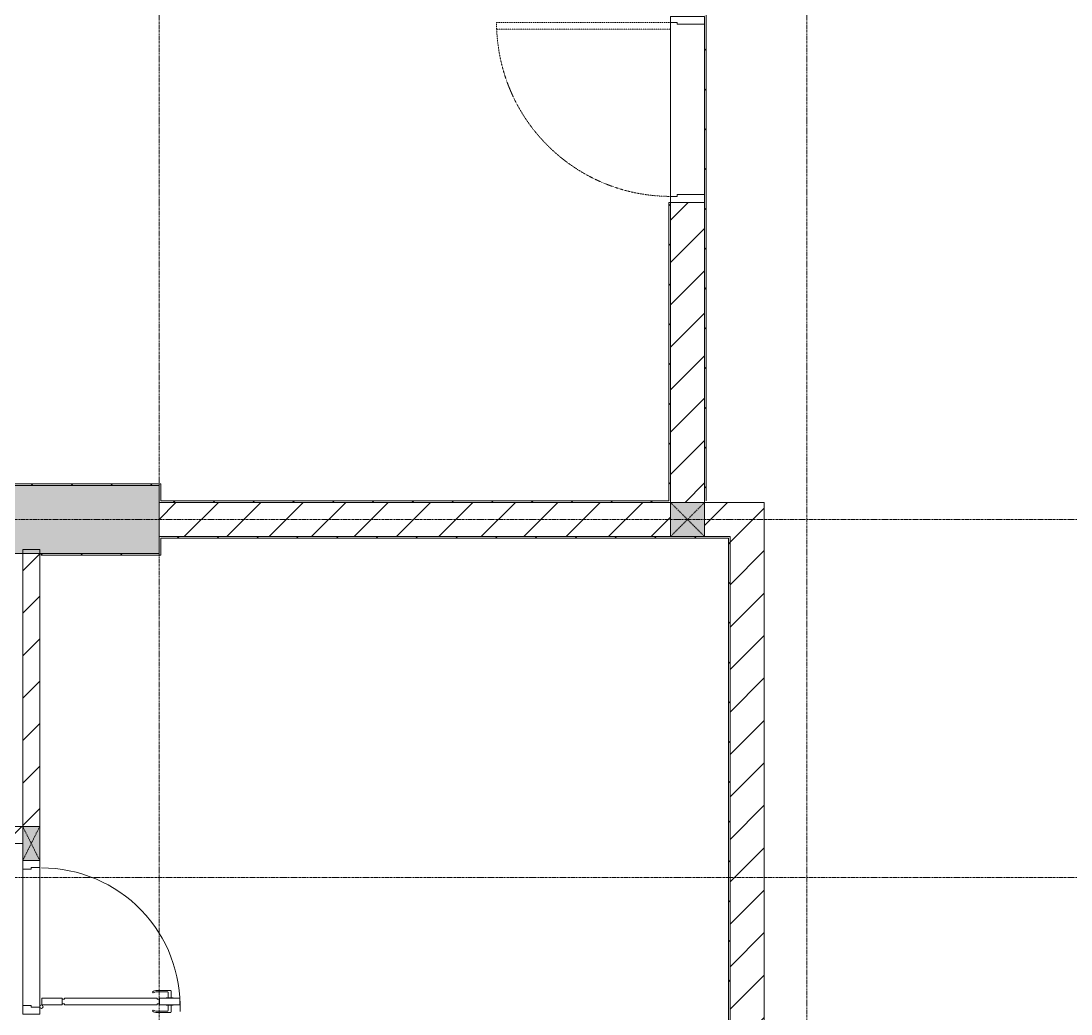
# Model space of a CAD drawing. Header units: millimetres. Extents: x 5359 to 218750, y -16347 to 109893.
# Drawn here: x 38043 to 44202, y 50637 to 56460 of the extents above; entities that cross this region are included whole.
import ezdxf

# ---------------------------------------------------------------- set-up
doc = ezdxf.new("R2010")
doc.units = ezdxf.units.MM
for name, pattern in [('Dash', [6, 3, -3]), ('Grid Line', [22.225, 12.7, -3.175, 3.175, -3.175]), ('NET VAN', [1.06, 0.53, -0.53])]:
    doc.linetypes.add(name, pattern=pattern)
for name, color, linetype, lineweight in [('0-1', 7, 'Continuous', 5), ('A-DETL-GENF-1', 9, 'Continuous', 9), ('A-DETL-GENF-2', 9, 'NET VAN', 9), ('A-DOOR', 31, 'Continuous', 9), ('A-DOOR-1', 9, 'Continuous', 9), ('A-DOOR-FRAM', 31, 'Continuous', 9), ('A-FLOR', 192, 'Continuous', 9), ('A-FLOR-1', 9, 'Continuous', 9), ('A-WALL', 113, 'Continuous', 9), ('A-WALL-1', 53, 'Continuous', 18), ('A-WALL-2', 9, 'Continuous', 9), ('A-WALL-3', 113, 'Continuous', 18), ('A-WALL-PATT-1', 10, 'Continuous', 9), ('A-WALL-PATT-2', 9, 'Continuous', 9), ('A-WALL-PATT-3', 111, 'Continuous', 9), ('I-WALL-1', 53, 'Continuous', 18), ('I-WALL-3', 2, 'Continuous', 18), ('S-COLS', 52, 'Continuous', 9), ('S-COLS-1', 253, 'Continuous', 5), ('S-COLS-2', 53, 'Continuous', 18), ('S-COLS-3', 9, 'Continuous', 9), ('S-COLS-4', 52, 'Continuous', 18), ('S-COLS-5', 52, 'Dash', 9), ('S-COLS-HDLN', 52, 'Dash', 9), ('S-COLS-HDLN-1', 9, 'Dash', 9), ('S-GRID-1', 1, 'Grid Line', 9)]:
    doc.layers.add(name, color=color, linetype=linetype, lineweight=lineweight)
pattern_1 = [(45, (0, 0), (-116.6726, 116.6726), [])]
pattern_2 = [(45, (0, 0), (-124.4508, 124.4508), [])]

# ---------------------------------------------------------------- blocks, each defined once
blk = doc.blocks.new('NCV_TKTC_KET CAU_rvt-1-TKCS_MB ĐỊNH VỊ CỔNG-HÀNG RÀO')
at = {"layer": 'S-COLS-1'}
blk.add_hatch(color=256, dxfattribs=at).paths.add_polyline_path([(38852.6, 53336.9), (38852.6, 53736.9), (37552.6, 53736.9), (37552.6, 53336.9), (38040.5, 53336.9)])
at = {"layer": 'S-COLS-2'}
for p, q in [((38852.6, 53736.9), (37552.6, 53736.9)), ((38852.6, 53336.9), (38852.6, 53736.9)), ((37552.6, 53336.9), (38852.6, 53336.9))]:
    blk.add_line(p, q, dxfattribs=at)
blk = doc.blocks.new('DOOR_CW_01 CANH MO-PANEL KINH - DIW_01-900x2200-CỬA GỖ VÂN LAMINATE-553375-TKCS_MB ĐỊNH VỊ CỔNG-HÀNG RÀO')
at = {"layer": 'A-DETL-GENF-1'}
for p, q in [((-397, -182), (-397, -62)), ((-397, -62), (-357, -62)), ((-357, -62), (-357, -182)), ((-357, -182), (-397, -182)), ((-391, -196), (-391, -182)), ((-391, -182), (-363, -182)), ((-363, -182), (-363, -196)), ((-397, -196), (-391, -196)), ((-397, -738), (-397, -196)), ((-357, -196), (-363, -196)), ((-357, -196), (-357, -738)), ((-442, -737), (-442, -816.5)), ((-434, -799.5), (-434, -737)), ((-433.9, -711.2), (-427.3, -715.8)), ((-397, -738), (-391, -738)), ((-391, -752), (-391, -738)), ((-357, -738), (-363, -738)), ((-363, -738), (-363, -752)), ((-320.1, -711.2), (-326.7, -715.8)), ((-320, -799.5), (-320, -737)), ((-312, -737), (-312, -816.5)), ((-399, -792.2), (-399, -831.8)), ((-397, -792.2), (-399, -792.2)), ((-357, -752), (-397, -752)), ((-397, -752), (-397, -872)), ((-397, -792.2), (-397, -831.8)), ((-363, -752), (-391, -752)), ((-357, -872), (-357, -752)), ((-357, -792.2), (-357, -831.8)), ((-357, -792.2), (-355, -792.2)), ((-355, -792.2), (-355, -831.8)), ((-399, -820.5), (-438, -820.5)), ((-399, -803.5), (-430, -803.5)), ((-399, -831.8), (-397, -831.8)), ((-355, -831.8), (-357, -831.8)), ((-355, -803.5), (-324, -803.5)), ((-355, -820.5), (-316, -820.5)), ((-397, -872), (-357, -872))]:
    blk.add_line(p, q, dxfattribs=at)
blk.add_circle((-407, -60), 10, dxfattribs=at)
for centre, radius, start, end in [((-407, -60), 814, 268, 0), ((-397, -737), 45, 145, 180), ((-397, -737), 37, 145, 180), ((-357, -737), 37, 0, 35), ((-357, -737), 45, 360, 35), ((-430, -799.5), 4, 180, 270), ((-324, -799.5), 4, 270, 0), ((-438, -816.5), 4, 180, 270), ((-316, -816.5), 4, 270, 0)]:
    blk.add_arc(centre, radius, start, end, dxfattribs=at)
at = {"layer": 'A-DOOR-1'}
for p, q in [((-450, -50), (-450, 50)), ((-450, 50), (-400, 50)), ((-400, 50), (-400, 0)), ((400, 0), (400, 50)), ((400, 50), (450, 50)), ((450, 50), (450, -50)), ((-410, -50), (-450, -50)), ((-410, 0), (-410, -50)), ((-400, 0), (-410, 0)), ((-407, -50), (-382, -50)), ((410, 0), (400, 0)), ((410, -50), (410, 0)), ((450, -50), (410, -50))]:
    blk.add_line(p, q, dxfattribs=at)
blk = doc.blocks.new('G1_SOF - BO TRU - 100x200-V35-TKCS_MB ĐỊNH VỊ CỔNG-HÀNG RÀO')
at = {"layer": 'S-COLS-3'}
blk.add_hatch(color=256, dxfattribs=at).paths.add_polyline_path([(-50, -100), (50, -100), (50, 100), (-50, 100)])
at = {"layer": 'S-COLS-2'}
for p, q in [((50, 100), (-50, 100)), ((-50, 100), (-50, -100)), ((50, -100), (50, 100))]:
    blk.add_line(p, q, dxfattribs=at)
at = {"layer": 'S-COLS-HDLN-1'}
for p, q in [((50, 100), (-50, -100)), ((-50, 100), (50, -100))]:
    blk.add_line(p, q, dxfattribs=at)
blk = doc.blocks.new('NCV_TKTC_TANG 1_rvt-1-TKCS_MB ĐỊNH VỊ CỔNG-HÀNG RÀO')
at = {"layer": 'A-WALL-PATT-1'}
h = blk.add_hatch(dxfattribs=at)
h.set_pattern_fill('FP_2', color=256, style=0, pattern_type=2)
h.set_pattern_definition(pattern_2)
h.paths.add_polyline_path([(38142.6, 48636.9), (38152.6, 48636.9), (38152.6, 49537.3), (38052.6, 49537.3), (38052.6, 48636.9)])
h.paths.add_polyline_path([(38052.6, 50337.3), (38152.6, 50337.3), (38152.6, 50636.9), (38052.6, 50636.9)])
h.paths.add_polyline_path([(38052.6, 51736.9), (38152.6, 51736.9), (38152.6, 53361.9), (38052.6, 53361.9), (38052.6, 51746.9)])
h = blk.add_hatch(dxfattribs=at)
h.set_pattern_fill('FP_2', color=256, style=0, pattern_type=2)
h.set_pattern_definition(pattern_2)
h.paths.add_polyline_path([(37052.6, 51636.9), (37102.6, 51636.9), (37102.6, 51736.9), (37052.6, 51736.9), (37052.6, 51733.4)])
h.paths.add_polyline_path([(38052.6, 51636.9), (38052.6, 51736.9), (38002.6, 51736.9), (38002.6, 51636.9), (38042.6, 51636.9)])
at = {"layer": 'A-WALL-PATT-2'}
h = blk.add_hatch(dxfattribs=at)
h.set_pattern_fill('FP_3', color=256, style=0, pattern_type=2)
h.set_pattern_definition(pattern_1)
h.paths.add_polyline_path([(41842.6, 53636.9), (41852.6, 53636.9), (41852.6, 55396.9), (41842.6, 55396.9), (41842.6, 53646.9)])
h.paths.add_polyline_path([(41852.6, 56486.9), (41852.6, 56636.9), (41842.6, 56635.3), (41842.6, 56486.9)])
h = blk.add_hatch(dxfattribs=at)
h.set_pattern_fill('FP_3', color=256, style=0, pattern_type=2)
h.set_pattern_definition(pattern_1)
h.paths.add_polyline_path([(38862.6, 53736.9), (38862.6, 53746.9), (37552.6, 53746.9), (37552.6, 53736.9), (38852.6, 53736.9)])
h = blk.add_hatch(dxfattribs=at)
h.set_pattern_fill('FP_3', color=256, style=0, pattern_type=2)
h.set_pattern_definition(pattern_1)
h.paths.add_polyline_path([(41671.8, 53636.9), (41842.6, 53636.9), (41842.6, 53646.9), (38862.6, 53646.9), (38862.6, 53636.9), (39251, 53636.9)])
h = blk.add_hatch(dxfattribs=at)
h.set_pattern_fill('FP_3', color=256, style=0, pattern_type=2)
h.set_pattern_definition(pattern_1)
h.paths.add_polyline_path([(38862.6, 53426.9), (42192.6, 53426.9), (42192.6, 53436.9), (38852.6, 53436.9), (38852.6, 53426.9)])
h = blk.add_hatch(dxfattribs=at)
h.set_pattern_fill('FP_3', color=256, style=0, pattern_type=2)
h.set_pattern_definition(pattern_1)
h.paths.add_polyline_path([(38862.6, 53326.9), (38862.6, 53426.9), (38852.6, 53426.9), (38852.6, 53326.9)])
h = blk.add_hatch(dxfattribs=at)
h.set_pattern_fill('FP_3', color=256, style=0, pattern_type=2)
h.set_pattern_definition(pattern_1)
h.paths.add_polyline_path([(42202.6, 50546.9), (42202.6, 53436.9), (42192.6, 53436.9), (42192.6, 50546.9)])
h = blk.add_hatch(dxfattribs=at)
h.set_pattern_fill('FP_3', color=256, style=0, pattern_type=2)
h.set_pattern_definition(pattern_1)
h.paths.add_polyline_path([(38162.6, 53326.9), (38852.6, 53326.9), (38852.6, 53336.9), (38152.6, 53336.9), (38152.6, 53326.9)])
at = {"layer": 'A-FLOR-1'}
for p, q in [((41852.6, 55431.9), (41852.6, 56451.9)), ((41852.6, 56451.9), (41852.6, 55431.9)), ((38152.6, 51496.9), (38152.6, 50676.9)), ((38052.6, 50686.9), (38052.6, 51486.9))]:
    blk.add_line(p, q, dxfattribs=at)
at = {"layer": 'A-WALL-1'}
for p, q in [((38152.6, 53361.9), (38052.6, 53361.9)), ((38052.6, 53361.9), (38052.6, 53336.9)), ((38152.6, 53326.9), (38152.6, 53361.9)), ((38052.6, 51746.9), (38052.6, 51736.9)), ((38042.6, 51636.9), (38052.6, 51636.9))]:
    blk.add_line(p, q, dxfattribs=at)
at = {"layer": 'A-WALL-2'}
for p, q in [((38052.6, 53336.9), (38052.6, 51746.9)), ((38152.6, 51736.9), (38152.6, 53326.9)), ((38052.6, 51736.9), (38002.6, 51736.9)), ((38002.6, 51636.9), (38042.6, 51636.9)), ((38152.6, 51496.9), (38152.6, 50676.9)), ((38052.6, 50686.9), (38052.6, 51486.9))]:
    blk.add_line(p, q, dxfattribs=at)
at = {"layer": 'I-WALL-1'}
for p, q in [((41852.6, 55396.9), (41842.6, 55396.9)), ((41842.6, 55396.9), (41842.6, 53646.9)), ((41852.6, 53636.9), (41852.6, 55396.9)), ((38862.6, 53746.9), (37552.6, 53746.9)), ((37552.6, 53736.9), (38852.6, 53736.9)), ((38852.6, 53736.9), (38852.6, 53636.9)), ((38862.6, 53736.9), (38862.6, 53746.9)), ((38862.6, 53646.9), (38862.6, 53736.9)), ((38852.6, 53636.9), (38862.6, 53636.9)), ((41842.6, 53646.9), (38862.6, 53646.9)), ((38862.6, 53636.9), (41842.6, 53636.9)), ((41842.6, 53636.9), (41852.6, 53636.9)), ((42192.6, 53436.9), (38852.6, 53436.9)), ((38852.6, 53436.9), (38852.6, 53426.9)), ((38852.6, 53426.9), (38852.6, 53336.9)), ((38862.6, 53426.9), (42192.6, 53426.9)), ((38862.6, 53326.9), (38862.6, 53426.9)), ((42202.6, 53436.9), (42192.6, 53436.9)), ((42192.6, 53426.9), (42192.6, 50546.9)), ((42202.6, 50546.9), (42202.6, 53436.9)), ((38852.6, 53336.9), (38152.6, 53336.9)), ((38152.6, 53336.9), (38152.6, 53326.9)), ((38162.6, 53326.9), (38852.6, 53326.9)), ((38852.6, 53326.9), (38862.6, 53326.9))]:
    blk.add_line(p, q, dxfattribs=at)
at = {"layer": 'A-DOOR-1', "rotation": 89.99999999999918}
blk.add_blockref('DOOR_CW_01 CANH MO-PANEL KINH - DIW_01-900x2200-CỬA GỖ VÂN LAMINATE-553375-TKCS_MB ĐỊNH VỊ CỔNG-HÀNG RÀO', (38102.6, 51086.9), dxfattribs=at)
at = {"layer": 'S-COLS-3'}
blk.add_blockref('G1_SOF - BO TRU - 100x200-V35-TKCS_MB ĐỊNH VỊ CỔNG-HÀNG RÀO', (38102.6, 51636.9), dxfattribs=at)
blk = doc.blocks.new('G1_SOF - BO TRU - 200x200-3050151-TKCS_MB ĐỊNH VỊ CỔNG-HÀNG RÀO')
at = {"layer": 'S-COLS-HDLN'}
for p, q in [((-100, 100), (100, -100)), ((100, 100), (-100, -100))]:
    blk.add_line(p, q, dxfattribs=at)
blk = doc.blocks.new('FD_05 - FD_05-1000x2200mm-835434-TKCS_MB ĐỊNH VỊ CỔNG-HÀNG RÀO')
at = {"layer": 'A-DETL-GENF-2'}
for p, q in [((470, 100), (470, 1120)), ((470, 1120), (510, 1120)), ((510, 1120), (510, 100)), ((510, 100), (470, 100))]:
    blk.add_line(p, q, dxfattribs=at)
blk.add_arc((510, 100), 1020, 92.24747, 180, dxfattribs=at)
at = {"layer": 'A-DOOR-FRAM'}
for p, q in [((-510, 100), (-545, 100)), ((-545, 100), (-545, -100)), ((-510, 60), (-510, 100)), ((545, 100), (510, 100)), ((510, 100), (510, 60)), ((545, -100), (545, 100)), ((-500, 60), (-510, 60)), ((-500, -100), (-500, 60)), ((510, 60), (500, 60)), ((500, 60), (500, -100)), ((-545, -100), (-500, -100)), ((500, -100), (545, -100))]:
    blk.add_line(p, q, dxfattribs=at)

msp = doc.modelspace()

# ---------------------------------------------------------------- hatches: boundary and pattern name
at = {"layer": 'A-WALL-PATT-3'}
h = msp.add_hatch(dxfattribs=at)
h.set_pattern_fill('FP_1', color=256, style=0, pattern_type=2)
h.set_pattern_definition(pattern_2)
h.paths.add_polyline_path([(42052.6, 53636.9), (42052.6, 55396.9), (41852.6, 55396.9), (41852.6, 53636.9)])
h.paths.add_polyline_path([(41852.6, 56486.9), (42052.6, 56486.9), (42052.6, 56635.3), (41852.6, 56635.3)])
h.paths.add_polyline_path([(41852.6, 56835.3), (42052.6, 56835.3), (42052.6, 57686.9), (41852.6, 57686.9), (41852.6, 57621.5)])
h = msp.add_hatch(dxfattribs=at)
h.set_pattern_fill('FP_32', color=256, style=0, pattern_type=2)
h.set_pattern_definition(pattern_1)
h.paths.add_polyline_path([(42052.6, 53636.9), (42062.6, 53636.9), (42062.6, 57686.9), (42052.6, 57686.9), (42052.6, 54662.8)])
h = msp.add_hatch(dxfattribs=at)
h.set_pattern_fill('FP_1', color=256, style=0, pattern_type=2)
h.set_pattern_definition(pattern_2)
h.paths.add_polyline_path([(42202.6, 53436.9), (42402.6, 53436.9), (42402.6, 53636.9), (42052.6, 53636.9), (42052.6, 53436.9)])
h.paths.add_polyline_path([(41852.6, 53436.9), (41852.6, 53636.9), (38852.6, 53636.9), (38852.6, 53436.9), (41671.8, 53436.9)])
h = msp.add_hatch(dxfattribs=at)
h.set_pattern_fill('FP_1', color=256, style=0, pattern_type=2)
h.set_pattern_definition(pattern_2)
h.paths.add_polyline_path([(42277, 50536.9), (42402.6, 50536.9), (42402.6, 53436.9), (42202.6, 53436.9), (42202.6, 50536.9)])
at = {"layer": 'S-COLS-1'}
msp.add_hatch(color=256, dxfattribs=at).paths.add_polyline_path([(41852.6, 53436.9), (42052.6, 53436.9), (42052.6, 53636.9), (41852.6, 53636.9)])

# ---------------------------------------------------------------- linework, layer by layer
at = {"layer": 'A-FLOR'}
msp.add_line((42402.6, 53636.9), (42402.6, 50536.9), dxfattribs=at)
at = {"layer": 'A-WALL'}
for p, q in [((41852.6, 55431.9), (41852.6, 56451.9)), ((41852.6, 53436.9), (41852.6, 53636.9)), ((41852.6, 53636.9), (42052.6, 53636.9)), ((42052.6, 53636.9), (42052.6, 53436.9))]:
    msp.add_line(p, q, dxfattribs=at)
at = {"layer": 'A-WALL-3'}
for p, q in [((41852.6, 55396.9), (41852.6, 53636.9)), ((42052.6, 53636.9), (42052.6, 55396.9)), ((41852.6, 53636.9), (38852.6, 53636.9)), ((38852.6, 53636.9), (38852.6, 53436.9)), ((42402.6, 53636.9), (42062.6, 53636.9)), ((42402.6, 50536.9), (42402.6, 53636.9)), ((38852.6, 53436.9), (41852.6, 53436.9)), ((42052.6, 53436.9), (42202.6, 53436.9)), ((42202.6, 53436.9), (42202.6, 50536.9))]:
    msp.add_line(p, q, dxfattribs=at)
at = {"layer": 'I-WALL-3'}
for p, q in [((42062.6, 53646.9), (42062.6, 57676.9)), ((42052.6, 56441.9), (42052.6, 55441.9)), ((42052.6, 53636.9), (42062.6, 53636.9))]:
    msp.add_line(p, q, dxfattribs=at)
at = {"layer": 'S-COLS'}
for p, q in [((42052.6, 53636.9), (41852.6, 53636.9)), ((41852.6, 53636.9), (41852.6, 53436.9)), ((42052.6, 53436.9), (42052.6, 53636.9))]:
    msp.add_line(p, q, dxfattribs=at)
at = {"layer": 'S-COLS-4'}
msp.add_line((41852.6, 53436.9), (42052.6, 53436.9), dxfattribs=at)
at = {"layer": 'S-GRID-1'}
for p, q in [((38852.6, 13102.5), (38852.6, 80482.7)), ((42652.6, 13102.5), (42652.6, 80482.7)), ((135474.6, 53536.9), (24837.1, 53536.9)), ((135474.6, 51436.9), (24837.1, 51436.9))]:
    msp.add_line(p, q, dxfattribs=at)

# ---------------------------------------------------------------- block references
at = {"layer": '0-1'}
for name in ['NCV_TKTC_KET CAU_rvt-1-TKCS_MB ĐỊNH VỊ CỔNG-HÀNG RÀO', 'NCV_TKTC_TANG 1_rvt-1-TKCS_MB ĐỊNH VỊ CỔNG-HÀNG RÀO']:
    msp.add_blockref(name, (0, 0), dxfattribs=at)
at = {"layer": 'A-DOOR', "rotation": 89.99999999999991}
msp.add_blockref('FD_05 - FD_05-1000x2200mm-835434-TKCS_MB ĐỊNH VỊ CỔNG-HÀNG RÀO', (41952.6, 55941.9), dxfattribs=at)
at = {"layer": 'S-COLS-5'}
msp.add_blockref('G1_SOF - BO TRU - 200x200-3050151-TKCS_MB ĐỊNH VỊ CỔNG-HÀNG RÀO', (41952.6, 53536.9), dxfattribs=at)

doc.saveas('drawing.dxf')
